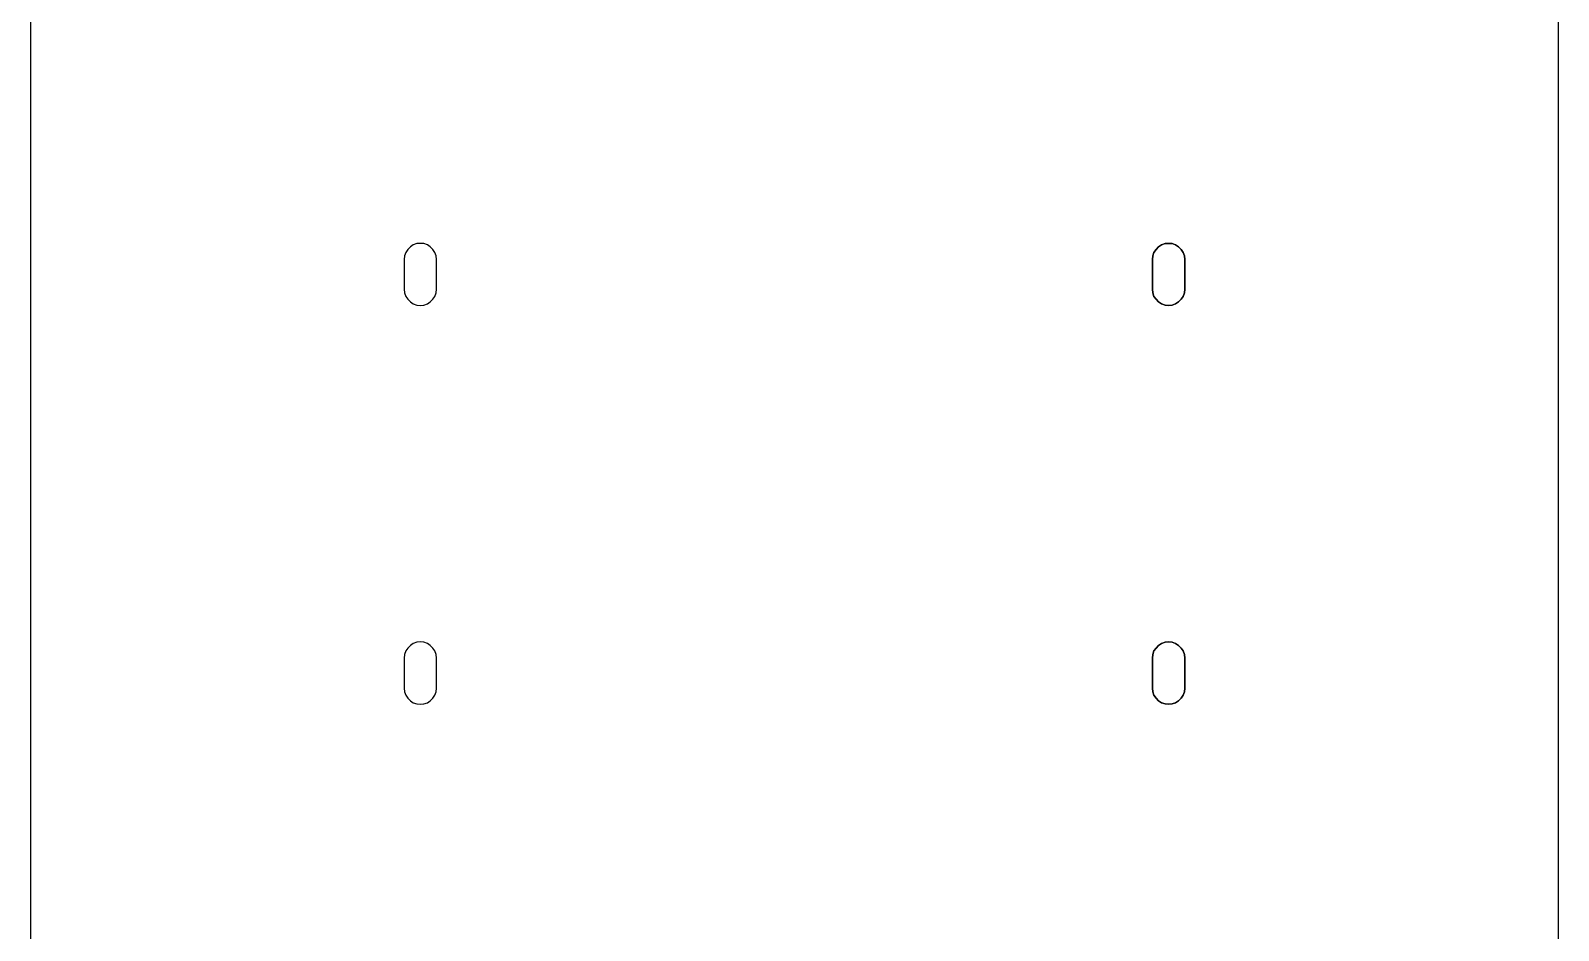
# Model space of a CAD drawing. Header units: millimetres. Extents: x 151130 to 215929, y 2134 to 34533.
# Drawn here: x 152584 to 152829, y 22193.4 to 22337.7 of the extents above; entities that cross this region are included whole.
import ezdxf

# ---------------------------------------------------------------- set-up
doc = ezdxf.new("R2010")
doc.units = ezdxf.units.MM
doc.layers.add('OH!-Furniture', color=7, linetype='Continuous')

# ---------------------------------------------------------------- blocks, each defined once
blk = doc.blocks.new('1000 DOBLE')
at = {"layer": 'OH!-Furniture', "color": 2}
blk.add_lwpolyline([(2093.89, 613.22), (1093.89, 613.22), (1093.89, 368.2), (2093.89, 368.2)], close=True, dxfattribs=at)
at = {"layer": 'OH!-Furniture', "color": 2, "flags": 128}
for points in [[(1841.98, 548.12), (1841.41, 548.17), (1840.85, 548.36), (1840.38, 548.69), (1839.96, 549.11), (1839.63, 549.58), (1839.44, 550.14), (1839.4, 550.71), (1839.44, 551.27), (1839.63, 551.83), (1839.96, 552.3), (1840.38, 552.73), (1840.85, 553.05), (1841.41, 553.24), (1841.98, 553.29), (1846.77, 553.29), (1847.33, 553.24), (1847.9, 553.05), (1848.37, 552.73), (1848.79, 552.3), (1849.12, 551.83), (1849.3, 551.27), (1849.35, 550.71), (1849.3, 550.14), (1849.12, 549.58), (1848.79, 549.11), (1848.37, 548.69), (1847.9, 548.36), (1847.33, 548.17), (1846.77, 548.12)], [(1846.77, 553.29), (1841.98, 553.29), (1841.41, 553.24), (1840.85, 553.05), (1840.38, 552.73), (1839.96, 552.3), (1839.63, 551.83), (1839.44, 551.27), (1839.4, 550.71), (1839.44, 550.14), (1839.63, 549.58), (1839.96, 549.11), (1840.38, 548.69), (1840.85, 548.36), (1841.41, 548.17), (1841.98, 548.12), (1846.77, 548.12), (1847.33, 548.17), (1847.9, 548.36), (1848.37, 548.69), (1848.79, 549.11), (1849.12, 549.58), (1849.3, 550.14), (1849.35, 550.71), (1849.3, 551.27), (1849.12, 551.83), (1848.79, 552.3), (1848.37, 552.73), (1847.9, 553.05), (1847.33, 553.24)], [(1905.9, 548.12), (1905.33, 548.17), (1904.77, 548.36), (1904.3, 548.69), (1903.88, 549.11), (1903.55, 549.58), (1903.36, 550.14), (1903.31, 550.71), (1903.36, 551.27), (1903.55, 551.83), (1903.88, 552.3), (1904.3, 552.73), (1904.77, 553.05), (1905.33, 553.24), (1905.9, 553.29), (1910.73, 553.29), (1911.3, 553.24), (1911.86, 553.05), (1912.33, 552.73), (1912.75, 552.3), (1913.08, 551.83), (1913.27, 551.27), (1913.32, 550.71), (1913.27, 550.14), (1913.08, 549.58), (1912.75, 549.11), (1912.33, 548.69), (1911.86, 548.36), (1911.3, 548.17), (1910.73, 548.12)], [(1910.73, 553.29), (1905.9, 553.29), (1905.33, 553.24), (1904.77, 553.05), (1904.3, 552.73), (1903.88, 552.3), (1903.55, 551.83), (1903.36, 551.27), (1903.31, 550.71), (1903.36, 550.14), (1903.55, 549.58), (1903.88, 549.11), (1904.3, 548.69), (1904.77, 548.36), (1905.33, 548.17), (1905.9, 548.12), (1910.73, 548.12), (1911.3, 548.17), (1911.86, 548.36), (1912.33, 548.69), (1912.75, 549.11), (1913.08, 549.58), (1913.27, 550.14), (1913.32, 550.71), (1913.27, 551.27), (1913.08, 551.83), (1912.75, 552.3), (1912.33, 552.73), (1911.86, 553.05), (1911.3, 553.24)], [(1846.77, 428.13), (1847.33, 428.18), (1847.9, 428.37), (1848.37, 428.69), (1848.79, 429.12), (1849.12, 429.59), (1849.3, 430.15), (1849.35, 430.71), (1849.3, 431.28), (1849.12, 431.84), (1848.79, 432.31), (1848.37, 432.73), (1847.9, 433.06), (1847.33, 433.25), (1846.77, 433.3), (1841.98, 433.3), (1841.41, 433.25), (1840.85, 433.06), (1840.38, 432.73), (1839.96, 432.31), (1839.63, 431.84), (1839.44, 431.28), (1839.4, 430.71), (1839.44, 430.15), (1839.63, 429.59), (1839.96, 429.12), (1840.38, 428.69), (1840.85, 428.37), (1841.41, 428.18), (1841.98, 428.13)], [(1846.77, 433.3), (1841.98, 433.3), (1841.41, 433.25), (1840.85, 433.06), (1840.38, 432.73), (1839.96, 432.31), (1839.63, 431.84), (1839.44, 431.28), (1839.4, 430.71), (1839.44, 430.15), (1839.63, 429.59), (1839.96, 429.12), (1840.38, 428.69), (1840.85, 428.37), (1841.41, 428.18), (1841.98, 428.13), (1846.77, 428.13), (1847.33, 428.18), (1847.9, 428.37), (1848.37, 428.69), (1848.79, 429.12), (1849.12, 429.59), (1849.3, 430.15), (1849.35, 430.71), (1849.3, 431.28), (1849.12, 431.84), (1848.79, 432.31), (1848.37, 432.73), (1847.9, 433.06), (1847.33, 433.25)], [(1910.73, 428.13), (1911.3, 428.18), (1911.86, 428.37), (1912.33, 428.69), (1912.75, 429.12), (1913.08, 429.59), (1913.27, 430.15), (1913.32, 430.71), (1913.27, 431.28), (1913.08, 431.84), (1912.75, 432.31), (1912.33, 432.73), (1911.86, 433.06), (1911.3, 433.25), (1910.73, 433.3), (1905.9, 433.3), (1905.33, 433.25), (1904.77, 433.06), (1904.3, 432.73), (1903.88, 432.31), (1903.55, 431.84), (1903.36, 431.28), (1903.31, 430.71), (1903.36, 430.15), (1903.55, 429.59), (1903.88, 429.12), (1904.3, 428.69), (1904.77, 428.37), (1905.33, 428.18), (1905.9, 428.13)], [(1910.73, 433.3), (1905.9, 433.3), (1905.33, 433.25), (1904.77, 433.06), (1904.3, 432.73), (1903.88, 432.31), (1903.55, 431.84), (1903.36, 431.28), (1903.31, 430.71), (1903.36, 430.15), (1903.55, 429.59), (1903.88, 429.12), (1904.3, 428.69), (1904.77, 428.37), (1905.33, 428.18), (1905.9, 428.13), (1910.73, 428.13), (1911.3, 428.18), (1911.86, 428.37), (1912.33, 428.69), (1912.75, 429.12), (1913.08, 429.59), (1913.27, 430.15), (1913.32, 430.71), (1913.27, 431.28), (1913.08, 431.84), (1912.75, 432.31), (1912.33, 432.73), (1911.86, 433.06), (1911.3, 433.25)]]:
    blk.add_lwpolyline(points, close=True, dxfattribs=at)
blk = doc.blocks.new('MR6')
at = {"layer": 'OH!-Furniture'}
blk.add_blockref('1000 DOBLE', (-2433.27, -943.71), dxfattribs=at)

msp = doc.modelspace()

# ---------------------------------------------------------------- block references
at = {"color": 5, "rotation": 270}
msp.add_blockref('MR6', (153159.54, 21709.72), dxfattribs=at)

doc.saveas('drawing.dxf')
